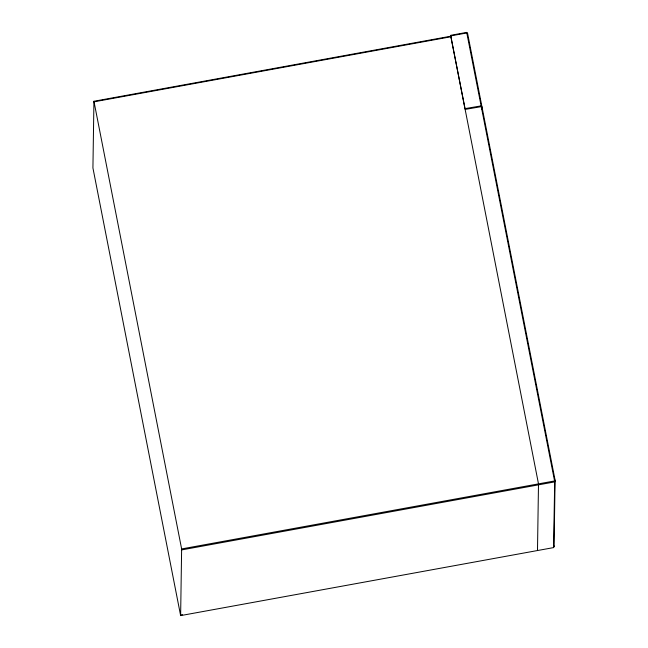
<?xml version="1.0" encoding="UTF-8"?>
<svg xmlns="http://www.w3.org/2000/svg" width="648" height="648" viewBox="0 0 648 648"><rect width="100%" height="100%" fill="white"/><g stroke="black" fill="none" stroke-linecap="round" stroke-linejoin="round"><path stroke-width="0.97" d="M537.492 550.541L538.496 483.878L450.797 36.207L93.936 101.266L92.923 167.937L180.63 615.6L553.554 547.609L554.072 546.394L555.077 480.128L481.918 106.539L465.167 109.391M180.63 615.6L181.634 548.937L93.936 101.266M481.877 109.228L481.918 106.539M555.215 481.075L554.704 481.893L553.554 547.609L553.927 545.843L554.072 546.394M555.077 480.128L554.704 481.893L181.78 549.885M466.69 32.4L450.619 35.332L465.013 108.637L481.772 105.786L467.662 33.736L466.69 32.4L481.083 105.713M450.773 35.883L466.844 32.951L467.662 33.736M94.082 101.817L450.943 36.758M181.634 548.937L554.567 480.946L481.237 106.458M180.476 615.049L182.469 614.685"/></g></svg>
